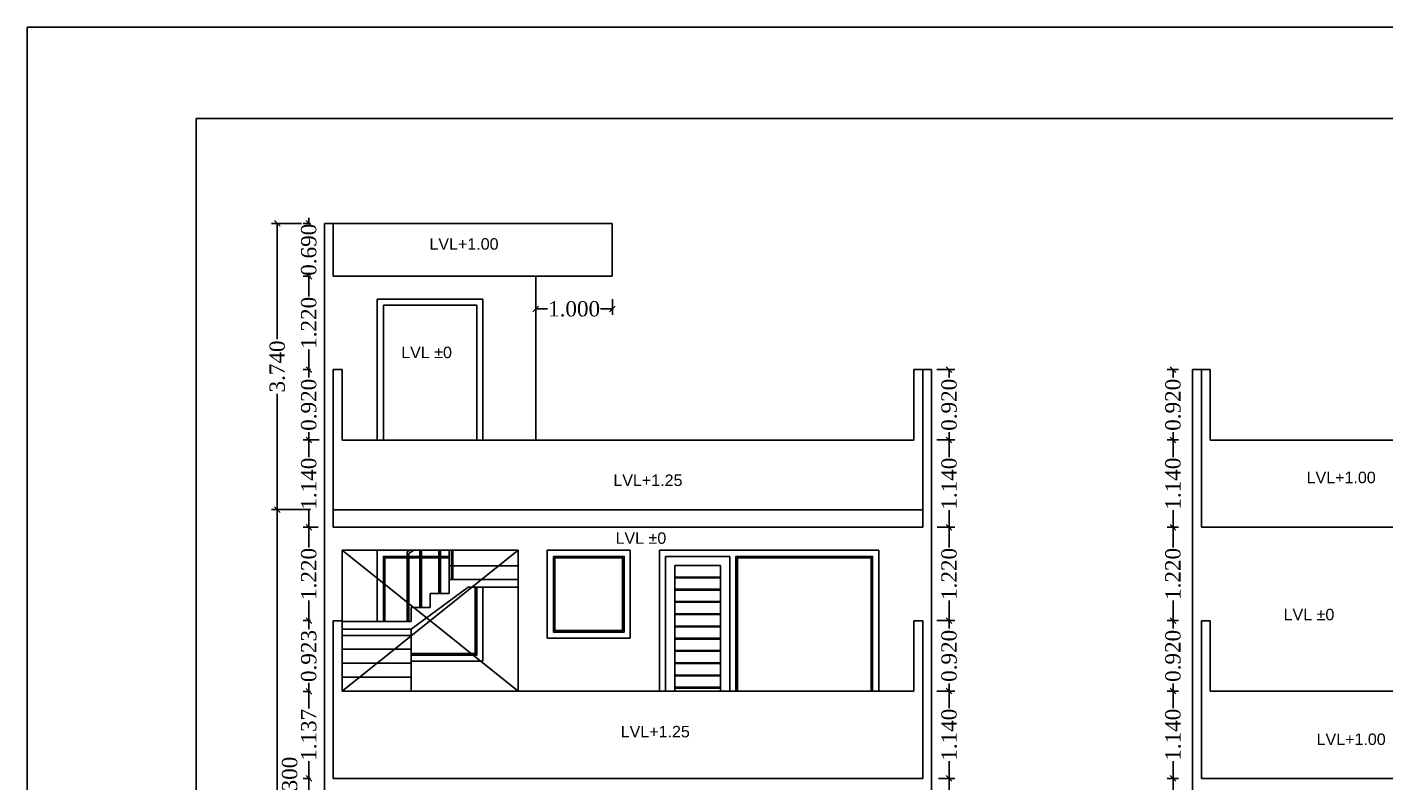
# Model space of a CAD drawing. Header units: metres. Extents: x 188.8 to 259.2, y 208.2 to 248.7.
# Drawn here: x 208.73 to 226.48, y 238.78 to 248.66 of the extents above; entities that cross this region are included whole.
import ezdxf

# ---------------------------------------------------------------- set-up
doc = ezdxf.new("R2010")
doc.units = ezdxf.units.M
doc.header["$LTSCALE"] = 2
doc.header["$MEASUREMENT"] = 0
doc.layers.add('_Building', color=52, linetype='Continuous')
doc.layers.add('_Elevation', color=44, linetype='Continuous')
doc.styles.add('DRAWING', font='times.ttf', dxfattribs={"height": 0.2})
doc.styles.get("Standard").update_dxf_attribs({"font": 'arial.ttf'})
doc.dimstyles.new('DRAWING', dxfattribs={"dimtxt": 0.2, "dimasz": 0.076, "dimexe": 0.076, "dimexo": 0.3, "dimgap": 0.037, "dimtad": 0, "dimdec": 3, "dimzin": 0, "dimdsep": 46, "dimtxsty": 'DRAWING', "dimblk": 'ARCHTICK', "dimtsz": 0.037, "dimcen": 0.09, "dimclre": 256, "dimclrt": 256, "dimadec": 0, "dimazin": 0, "dimtfac": 1, "dimtdec": 3, "dimtix": 1, "dimtofl": 0, "dimtmove": 2, "dimatfit": 3, "dimfxl": 1, "dimtolj": 1, "dimtzin": 0, "dimarcsym": 0})

# ---------------------------------------------------------------- blocks, each defined once
blk = doc.blocks.new('*D2')
at = {"layer": '_Elevation', "linetype": 'ByBlock', "lineweight": -2, "ltscale": 0.01}
for p, q in [((212.43, 246.093), (212.334, 246.093)), ((212.43, 245.403), (212.334, 245.403))]:
    blk.add_line(p, q, dxfattribs=at)
at = {"layer": '_Elevation', "color": 0, "linetype": 'ByBlock', "lineweight": -2, "ltscale": 0.01}
for p, q in [((212.373, 246.13), (212.447, 246.056)), ((212.41, 246.093), (212.41, 246.167)), ((212.447, 245.366), (212.373, 245.44)), ((212.41, 245.403), (212.41, 245.329))]:
    blk.add_line(p, q, dxfattribs=at)
at = {"layer": 'Defpoints', "color": 0, "ltscale": 0.01}
for p in [(212.73, 246.093), (212.41, 245.403), (212.73, 245.403)]:
    blk.add_point(p, dxfattribs=at)
at = {"layer": '_Elevation', "ltscale": 0.01, "insert": (212.41, 245.748), "char_height": 0.2, "attachment_point": 5, "rotation": 90, "style": 'DRAWING'}
blk.add_mtext('\\A1;0.690', dxfattribs=at)
blk = doc.blocks.new('_ArchTick')
blk = doc.blocks.new('*D3')
at = {"layer": '_Elevation', "linetype": 'ByBlock', "lineweight": -2, "ltscale": 0.01}
for p, q in [((212.43, 245.403), (212.334, 245.403)), ((212.43, 244.183), (212.334, 244.183))]:
    blk.add_line(p, q, dxfattribs=at)
at = {"layer": '_Elevation', "color": 0, "linetype": 'ByBlock', "lineweight": -2, "ltscale": 0.01}
for p, q in [((212.447, 245.366), (212.373, 245.44)), ((212.41, 245.403), (212.41, 245.139)), ((212.41, 244.183), (212.41, 244.446)), ((212.373, 244.22), (212.447, 244.146))]:
    blk.add_line(p, q, dxfattribs=at)
at = {"layer": 'Defpoints', "color": 0, "ltscale": 0.01}
for p in [(212.73, 245.403), (212.41, 244.183), (212.73, 244.183)]:
    blk.add_point(p, dxfattribs=at)
at = {"layer": '_Elevation', "ltscale": 0.01, "insert": (212.41, 244.793), "char_height": 0.2, "attachment_point": 5, "rotation": 90, "style": 'DRAWING'}
blk.add_mtext('\\A1;1.220', dxfattribs=at)
blk = doc.blocks.new('*D4')
at = {"layer": '_Elevation', "linetype": 'ByBlock', "lineweight": -2, "ltscale": 0.01}
for p, q in [((212.43, 244.183), (212.334, 244.183)), ((212.545, 243.263), (212.334, 243.263))]:
    blk.add_line(p, q, dxfattribs=at)
at = {"layer": '_Elevation', "color": 0, "linetype": 'ByBlock', "lineweight": -2, "ltscale": 0.01}
for p, q in [((212.447, 244.146), (212.373, 244.22)), ((212.41, 244.183), (212.41, 244.081)), ((212.41, 243.263), (212.41, 243.364)), ((212.373, 243.3), (212.447, 243.226))]:
    blk.add_line(p, q, dxfattribs=at)
at = {"layer": 'Defpoints', "color": 0, "ltscale": 0.01}
for p in [(212.73, 244.183), (212.41, 243.263), (212.845, 243.263)]:
    blk.add_point(p, dxfattribs=at)
at = {"layer": '_Elevation', "ltscale": 0.01, "insert": (212.41, 243.723), "char_height": 0.2, "attachment_point": 5, "rotation": 90, "style": 'DRAWING'}
blk.add_mtext('\\A1;0.920', dxfattribs=at)
blk = doc.blocks.new('*D5')
at = {"layer": '_Elevation', "linetype": 'ByBlock', "lineweight": -2, "ltscale": 0.01}
for p, q in [((212.545, 243.263), (212.334, 243.263)), ((212.53, 242.123), (212.334, 242.123))]:
    blk.add_line(p, q, dxfattribs=at)
at = {"layer": '_Elevation', "color": 0, "linetype": 'ByBlock', "lineweight": -2, "ltscale": 0.01}
for p, q in [((212.447, 243.226), (212.373, 243.3)), ((212.41, 243.263), (212.41, 243.039)), ((212.41, 242.123), (212.41, 242.346)), ((212.373, 242.16), (212.447, 242.086))]:
    blk.add_line(p, q, dxfattribs=at)
at = {"layer": 'Defpoints', "color": 0, "ltscale": 0.01}
for p in [(212.845, 243.263), (212.41, 242.123), (212.83, 242.123)]:
    blk.add_point(p, dxfattribs=at)
at = {"layer": '_Elevation', "ltscale": 0.01, "insert": (212.41, 242.693), "char_height": 0.2, "attachment_point": 5, "rotation": 90, "style": 'DRAWING'}
blk.add_mtext('\\A1;1.140', dxfattribs=at)
blk = doc.blocks.new('*D6')
at = {"layer": '_Elevation', "linetype": 'ByBlock', "lineweight": -2, "ltscale": 0.01}
for p, q in [((212.53, 242.123), (212.334, 242.123)), ((212.43, 240.903), (212.334, 240.903))]:
    blk.add_line(p, q, dxfattribs=at)
at = {"layer": '_Elevation', "color": 0, "linetype": 'ByBlock', "lineweight": -2, "ltscale": 0.01}
for p, q in [((212.447, 242.086), (212.373, 242.16)), ((212.41, 242.123), (212.41, 241.859)), ((212.41, 240.903), (212.41, 241.166)), ((212.373, 240.94), (212.447, 240.866))]:
    blk.add_line(p, q, dxfattribs=at)
at = {"layer": 'Defpoints', "color": 0, "ltscale": 0.01}
for p in [(212.83, 242.123), (212.41, 240.903), (212.73, 240.903)]:
    blk.add_point(p, dxfattribs=at)
at = {"layer": '_Elevation', "ltscale": 0.01, "insert": (212.41, 241.513), "char_height": 0.2, "attachment_point": 5, "rotation": 90, "style": 'DRAWING'}
blk.add_mtext('\\A1;1.220', dxfattribs=at)
blk = doc.blocks.new('*D7')
at = {"layer": '_Elevation', "linetype": 'ByBlock', "lineweight": -2, "ltscale": 0.01}
for p, q in [((212.43, 240.903), (212.334, 240.903)), ((212.43, 239.979), (212.334, 239.979))]:
    blk.add_line(p, q, dxfattribs=at)
at = {"layer": '_Elevation', "color": 0, "linetype": 'ByBlock', "lineweight": -2, "ltscale": 0.01}
for p, q in [((212.447, 240.866), (212.373, 240.94)), ((212.41, 240.903), (212.41, 240.793)), ((212.373, 240.016), (212.447, 239.942)), ((212.41, 239.979), (212.41, 240.089))]:
    blk.add_line(p, q, dxfattribs=at)
at = {"layer": 'Defpoints', "color": 0, "ltscale": 0.01}
for p in [(212.73, 240.903), (212.41, 239.979), (212.73, 239.979)]:
    blk.add_point(p, dxfattribs=at)
at = {"layer": '_Elevation', "ltscale": 0.01, "insert": (212.41, 240.441), "char_height": 0.2, "attachment_point": 5, "rotation": 90, "style": 'DRAWING'}
blk.add_mtext('\\A1;0.923', dxfattribs=at)
blk = doc.blocks.new('*D8')
at = {"layer": '_Elevation', "linetype": 'ByBlock', "lineweight": -2, "ltscale": 0.01}
for p, q in [((212.43, 239.979), (212.334, 239.979)), ((212.43, 238.843), (212.334, 238.843))]:
    blk.add_line(p, q, dxfattribs=at)
at = {"layer": '_Elevation', "color": 0, "linetype": 'ByBlock', "lineweight": -2, "ltscale": 0.01}
for p, q in [((212.447, 239.942), (212.373, 240.016)), ((212.41, 239.979), (212.41, 239.756)), ((212.41, 238.843), (212.41, 239.066)), ((212.373, 238.88), (212.447, 238.806))]:
    blk.add_line(p, q, dxfattribs=at)
at = {"layer": 'Defpoints', "color": 0, "ltscale": 0.01}
for p in [(212.73, 239.979), (212.41, 238.843), (212.73, 238.843)]:
    blk.add_point(p, dxfattribs=at)
at = {"layer": '_Elevation', "ltscale": 0.01, "insert": (212.41, 239.411), "char_height": 0.2, "attachment_point": 5, "rotation": 90, "style": 'DRAWING'}
blk.add_mtext('\\A1;1.137', dxfattribs=at)
blk = doc.blocks.new('*D9')
at = {"layer": '_Elevation', "linetype": 'ByBlock', "lineweight": -2, "ltscale": 0.01}
for p, q in [((212.43, 238.843), (212.334, 238.843)), ((212.545, 238.543), (212.334, 238.543))]:
    blk.add_line(p, q, dxfattribs=at)
at = {"layer": '_Elevation', "color": 0, "linetype": 'ByBlock', "lineweight": -2, "ltscale": 0.01}
for p, q in [((212.447, 238.806), (212.373, 238.88)), ((212.41, 238.843), (212.41, 238.543)), ((212.373, 238.58), (212.447, 238.506))]:
    blk.add_line(p, q, dxfattribs=at)
at = {"layer": 'Defpoints', "color": 0, "ltscale": 0.01}
for p in [(212.73, 238.843), (212.41, 238.543), (212.845, 238.543)]:
    blk.add_point(p, dxfattribs=at)
at = {"layer": '_Elevation', "ltscale": 0.01, "insert": (212.161, 238.786), "char_height": 0.2, "attachment_point": 5, "rotation": 90, "style": 'DRAWING'}
blk.add_mtext('\\A1;0.300', dxfattribs=at)
blk = doc.blocks.new('*D15')
at = {"layer": '_Elevation', "linetype": 'ByBlock', "lineweight": -2, "ltscale": 0.01}
for p, q in [((220.615, 244.183), (220.851, 244.183)), ((220.615, 243.263), (220.851, 243.263))]:
    blk.add_line(p, q, dxfattribs=at)
at = {"layer": '_Elevation', "color": 0, "linetype": 'ByBlock', "lineweight": -2, "ltscale": 0.01}
for p, q in [((220.812, 244.146), (220.738, 244.22)), ((220.775, 244.183), (220.775, 244.081)), ((220.775, 243.263), (220.775, 243.364)), ((220.738, 243.3), (220.812, 243.226))]:
    blk.add_line(p, q, dxfattribs=at)
at = {"layer": 'Defpoints', "color": 0, "ltscale": 0.01}
for p in [(220.315, 244.183), (220.315, 243.263), (220.775, 243.263)]:
    blk.add_point(p, dxfattribs=at)
at = {"layer": '_Elevation', "ltscale": 0.01, "insert": (220.775, 243.723), "char_height": 0.2, "attachment_point": 5, "rotation": 90, "style": 'DRAWING'}
blk.add_mtext('\\A1;0.920', dxfattribs=at)
blk = doc.blocks.new('*D16')
at = {"layer": '_Elevation', "linetype": 'ByBlock', "lineweight": -2, "ltscale": 0.01}
for p, q in [((220.615, 243.263), (220.851, 243.263)), ((220.618, 242.123), (220.851, 242.123))]:
    blk.add_line(p, q, dxfattribs=at)
at = {"layer": '_Elevation', "color": 0, "linetype": 'ByBlock', "lineweight": -2, "ltscale": 0.01}
for p, q in [((220.812, 243.226), (220.738, 243.3)), ((220.775, 243.263), (220.775, 243.039)), ((220.775, 242.123), (220.775, 242.346)), ((220.738, 242.16), (220.812, 242.086))]:
    blk.add_line(p, q, dxfattribs=at)
at = {"layer": 'Defpoints', "color": 0, "ltscale": 0.01}
for p in [(220.315, 243.263), (220.318, 242.123), (220.775, 242.123)]:
    blk.add_point(p, dxfattribs=at)
at = {"layer": '_Elevation', "ltscale": 0.01, "insert": (220.775, 242.693), "char_height": 0.2, "attachment_point": 5, "rotation": 90, "style": 'DRAWING'}
blk.add_mtext('\\A1;1.140', dxfattribs=at)
blk = doc.blocks.new('*D17')
at = {"layer": '_Elevation', "linetype": 'ByBlock', "lineweight": -2, "ltscale": 0.01}
for p, q in [((220.618, 242.123), (220.851, 242.123)), ((220.615, 240.903), (220.851, 240.903))]:
    blk.add_line(p, q, dxfattribs=at)
at = {"layer": '_Elevation', "color": 0, "linetype": 'ByBlock', "lineweight": -2, "ltscale": 0.01}
for p, q in [((220.812, 242.086), (220.738, 242.16)), ((220.775, 242.123), (220.775, 241.859)), ((220.775, 240.903), (220.775, 241.166)), ((220.738, 240.94), (220.812, 240.866))]:
    blk.add_line(p, q, dxfattribs=at)
at = {"layer": 'Defpoints', "color": 0, "ltscale": 0.01}
for p in [(220.318, 242.123), (220.315, 240.903), (220.775, 240.903)]:
    blk.add_point(p, dxfattribs=at)
at = {"layer": '_Elevation', "ltscale": 0.01, "insert": (220.775, 241.513), "char_height": 0.2, "attachment_point": 5, "rotation": 90, "style": 'DRAWING'}
blk.add_mtext('\\A1;1.220', dxfattribs=at)
blk = doc.blocks.new('*D18')
at = {"layer": '_Elevation', "linetype": 'ByBlock', "lineweight": -2, "ltscale": 0.01}
for p, q in [((220.615, 240.903), (220.851, 240.903)), ((220.615, 239.983), (220.851, 239.983))]:
    blk.add_line(p, q, dxfattribs=at)
at = {"layer": '_Elevation', "color": 0, "linetype": 'ByBlock', "lineweight": -2, "ltscale": 0.01}
for p, q in [((220.812, 240.866), (220.738, 240.94)), ((220.775, 240.903), (220.775, 240.801)), ((220.738, 240.02), (220.812, 239.946)), ((220.775, 239.983), (220.775, 240.084))]:
    blk.add_line(p, q, dxfattribs=at)
at = {"layer": 'Defpoints', "color": 0, "ltscale": 0.01}
for p in [(220.315, 240.903), (220.315, 239.983), (220.775, 239.983)]:
    blk.add_point(p, dxfattribs=at)
at = {"layer": '_Elevation', "ltscale": 0.01, "insert": (220.775, 240.443), "char_height": 0.2, "attachment_point": 5, "rotation": 90, "style": 'DRAWING'}
blk.add_mtext('\\A1;0.920', dxfattribs=at)
blk = doc.blocks.new('*D19')
at = {"layer": '_Elevation', "linetype": 'ByBlock', "lineweight": -2, "ltscale": 0.01}
for p, q in [((220.615, 239.983), (220.851, 239.983)), ((220.634, 238.843), (220.851, 238.843))]:
    blk.add_line(p, q, dxfattribs=at)
at = {"layer": '_Elevation', "color": 0, "linetype": 'ByBlock', "lineweight": -2, "ltscale": 0.01}
for p, q in [((220.812, 239.946), (220.738, 240.02)), ((220.775, 239.983), (220.775, 239.759)), ((220.775, 238.843), (220.775, 239.066)), ((220.738, 238.88), (220.812, 238.806))]:
    blk.add_line(p, q, dxfattribs=at)
at = {"layer": 'Defpoints', "color": 0, "ltscale": 0.01}
for p in [(220.315, 239.983), (220.334, 238.843), (220.775, 238.843)]:
    blk.add_point(p, dxfattribs=at)
at = {"layer": '_Elevation', "ltscale": 0.01, "insert": (220.775, 239.413), "char_height": 0.2, "attachment_point": 5, "rotation": 90, "style": 'DRAWING'}
blk.add_mtext('\\A1;1.140', dxfattribs=at)
blk = doc.blocks.new('*D20')
at = {"layer": '_Elevation', "linetype": 'ByBlock', "lineweight": -2, "ltscale": 0.01}
for p, q in [((220.634, 238.843), (220.851, 238.843)), ((220.615, 237.623), (220.851, 237.623))]:
    blk.add_line(p, q, dxfattribs=at)
at = {"layer": '_Elevation', "color": 0, "linetype": 'ByBlock', "lineweight": -2, "ltscale": 0.01}
for p, q in [((220.812, 238.806), (220.738, 238.88)), ((220.775, 238.843), (220.775, 238.579)), ((220.775, 237.623), (220.775, 237.886)), ((220.738, 237.66), (220.812, 237.586))]:
    blk.add_line(p, q, dxfattribs=at)
at = {"layer": 'Defpoints', "color": 0, "ltscale": 0.01}
for p in [(220.334, 238.843), (220.315, 237.623), (220.775, 237.623)]:
    blk.add_point(p, dxfattribs=at)
at = {"layer": '_Elevation', "ltscale": 0.01, "insert": (220.775, 238.233), "char_height": 0.2, "attachment_point": 5, "rotation": 90, "style": 'DRAWING'}
blk.add_mtext('\\A1;1.220', dxfattribs=at)
blk = doc.blocks.new('*D25')
at = {"layer": '_Elevation', "color": 0, "linetype": 'ByBlock', "lineweight": -2, "ltscale": 0.01}
for p, q in [((215.412, 245.012), (215.338, 244.938)), ((215.375, 244.975), (215.528, 244.975)), ((216.375, 244.975), (216.221, 244.975)), ((216.338, 244.938), (216.412, 245.012))]:
    blk.add_line(p, q, dxfattribs=at)
at = {"layer": '_Elevation', "linetype": 'ByBlock', "lineweight": -2, "ltscale": 0.01}
for p, q in [((215.375, 245.103), (215.375, 244.899)), ((216.375, 245.103), (216.375, 244.899))]:
    blk.add_line(p, q, dxfattribs=at)
at = {"layer": 'Defpoints', "color": 0, "ltscale": 0.01}
for p in [(215.375, 245.403), (216.375, 245.403), (216.375, 244.975)]:
    blk.add_point(p, dxfattribs=at)
at = {"layer": '_Elevation', "ltscale": 0.01, "insert": (215.875, 244.975), "char_height": 0.2, "attachment_point": 5, "style": 'DRAWING'}
blk.add_mtext('\\A1;1.000', dxfattribs=at)
blk = doc.blocks.new('*D39')
at = {"layer": '_Elevation', "linetype": 'ByBlock', "lineweight": -2, "ltscale": 0.01}
for p, q in [((223.769, 244.183), (223.624, 244.183)), ((223.769, 243.263), (223.624, 243.263))]:
    blk.add_line(p, q, dxfattribs=at)
at = {"layer": '_Elevation', "color": 0, "linetype": 'ByBlock', "lineweight": -2, "ltscale": 0.01}
for p, q in [((223.737, 244.146), (223.663, 244.22)), ((223.7, 244.183), (223.7, 244.081)), ((223.7, 243.263), (223.7, 243.364)), ((223.663, 243.3), (223.737, 243.226))]:
    blk.add_line(p, q, dxfattribs=at)
at = {"layer": 'Defpoints', "color": 0, "ltscale": 0.01}
for p in [(224.069, 244.183), (223.7, 243.263), (224.069, 243.263)]:
    blk.add_point(p, dxfattribs=at)
at = {"layer": '_Elevation', "ltscale": 0.01, "insert": (223.7, 243.723), "char_height": 0.2, "attachment_point": 5, "rotation": 90, "style": 'DRAWING'}
blk.add_mtext('\\A1;0.920', dxfattribs=at)
blk = doc.blocks.new('*D40')
at = {"layer": '_Elevation', "linetype": 'ByBlock', "lineweight": -2, "ltscale": 0.01}
for p, q in [((223.769, 243.263), (223.624, 243.263)), ((223.769, 242.123), (223.624, 242.123))]:
    blk.add_line(p, q, dxfattribs=at)
at = {"layer": '_Elevation', "color": 0, "linetype": 'ByBlock', "lineweight": -2, "ltscale": 0.01}
for p, q in [((223.737, 243.226), (223.663, 243.3)), ((223.7, 243.263), (223.7, 243.039)), ((223.7, 242.123), (223.7, 242.346)), ((223.663, 242.16), (223.737, 242.086))]:
    blk.add_line(p, q, dxfattribs=at)
at = {"layer": 'Defpoints', "color": 0, "ltscale": 0.01}
for p in [(224.069, 243.263), (223.7, 242.123), (224.069, 242.123)]:
    blk.add_point(p, dxfattribs=at)
at = {"layer": '_Elevation', "ltscale": 0.01, "insert": (223.7, 242.693), "char_height": 0.2, "attachment_point": 5, "rotation": 90, "style": 'DRAWING'}
blk.add_mtext('\\A1;1.140', dxfattribs=at)
blk = doc.blocks.new('*D41')
at = {"layer": '_Elevation', "linetype": 'ByBlock', "lineweight": -2, "ltscale": 0.01}
for p, q in [((223.769, 242.123), (223.624, 242.123)), ((223.769, 240.903), (223.624, 240.903))]:
    blk.add_line(p, q, dxfattribs=at)
at = {"layer": '_Elevation', "color": 0, "linetype": 'ByBlock', "lineweight": -2, "ltscale": 0.01}
for p, q in [((223.737, 242.086), (223.663, 242.16)), ((223.7, 242.123), (223.7, 241.859)), ((223.7, 240.903), (223.7, 241.166)), ((223.663, 240.94), (223.737, 240.866))]:
    blk.add_line(p, q, dxfattribs=at)
at = {"layer": 'Defpoints', "color": 0, "ltscale": 0.01}
for p in [(224.069, 242.123), (223.7, 240.903), (224.069, 240.903)]:
    blk.add_point(p, dxfattribs=at)
at = {"layer": '_Elevation', "ltscale": 0.01, "insert": (223.7, 241.513), "char_height": 0.2, "attachment_point": 5, "rotation": 90, "style": 'DRAWING'}
blk.add_mtext('\\A1;1.220', dxfattribs=at)
blk = doc.blocks.new('*D42')
at = {"layer": '_Elevation', "linetype": 'ByBlock', "lineweight": -2, "ltscale": 0.01}
for p, q in [((223.769, 240.903), (223.624, 240.903)), ((223.769, 239.983), (223.624, 239.983))]:
    blk.add_line(p, q, dxfattribs=at)
at = {"layer": '_Elevation', "color": 0, "linetype": 'ByBlock', "lineweight": -2, "ltscale": 0.01}
for p, q in [((223.737, 240.866), (223.663, 240.94)), ((223.7, 240.903), (223.7, 240.801)), ((223.663, 240.02), (223.737, 239.946)), ((223.7, 239.983), (223.7, 240.084))]:
    blk.add_line(p, q, dxfattribs=at)
at = {"layer": 'Defpoints', "color": 0, "ltscale": 0.01}
for p in [(224.069, 240.903), (223.7, 239.983), (224.069, 239.983)]:
    blk.add_point(p, dxfattribs=at)
at = {"layer": '_Elevation', "ltscale": 0.01, "insert": (223.7, 240.443), "char_height": 0.2, "attachment_point": 5, "rotation": 90, "style": 'DRAWING'}
blk.add_mtext('\\A1;0.920', dxfattribs=at)
blk = doc.blocks.new('*D43')
at = {"layer": '_Elevation', "linetype": 'ByBlock', "lineweight": -2, "ltscale": 0.01}
for p, q in [((223.769, 239.983), (223.624, 239.983)), ((223.769, 238.843), (223.624, 238.843))]:
    blk.add_line(p, q, dxfattribs=at)
at = {"layer": '_Elevation', "color": 0, "linetype": 'ByBlock', "lineweight": -2, "ltscale": 0.01}
for p, q in [((223.737, 239.946), (223.663, 240.02)), ((223.7, 239.983), (223.7, 239.759)), ((223.7, 238.843), (223.7, 239.066)), ((223.663, 238.88), (223.737, 238.806))]:
    blk.add_line(p, q, dxfattribs=at)
at = {"layer": 'Defpoints', "color": 0, "ltscale": 0.01}
for p in [(224.069, 239.983), (223.7, 238.843), (224.069, 238.843)]:
    blk.add_point(p, dxfattribs=at)
at = {"layer": '_Elevation', "ltscale": 0.01, "insert": (223.7, 239.413), "char_height": 0.2, "attachment_point": 5, "rotation": 90, "style": 'DRAWING'}
blk.add_mtext('\\A1;1.140', dxfattribs=at)
blk = doc.blocks.new('*D44')
at = {"layer": '_Elevation', "linetype": 'ByBlock', "lineweight": -2, "ltscale": 0.01}
for p, q in [((223.769, 238.843), (223.624, 238.843)), ((223.769, 237.623), (223.624, 237.623))]:
    blk.add_line(p, q, dxfattribs=at)
at = {"layer": '_Elevation', "color": 0, "linetype": 'ByBlock', "lineweight": -2, "ltscale": 0.01}
for p, q in [((223.737, 238.806), (223.663, 238.88)), ((223.7, 238.843), (223.7, 238.579)), ((223.7, 237.623), (223.7, 237.886)), ((223.663, 237.66), (223.737, 237.586))]:
    blk.add_line(p, q, dxfattribs=at)
at = {"layer": 'Defpoints', "color": 0, "ltscale": 0.01}
for p in [(224.069, 238.843), (223.7, 237.623), (224.069, 237.623)]:
    blk.add_point(p, dxfattribs=at)
at = {"layer": '_Elevation', "ltscale": 0.01, "insert": (223.7, 238.233), "char_height": 0.2, "attachment_point": 5, "rotation": 90, "style": 'DRAWING'}
blk.add_mtext('\\A1;1.220', dxfattribs=at)
blk = doc.blocks.new('*D49')
at = {"layer": '_Elevation', "linetype": 'ByBlock', "lineweight": -2, "ltscale": 0.01}
for p, q in [((212.43, 242.353), (211.922, 242.353)), ((212.315, 232.713), (211.922, 232.713))]:
    blk.add_line(p, q, dxfattribs=at)
at = {"layer": '_Elevation', "color": 0, "linetype": 'ByBlock', "lineweight": -2, "ltscale": 0.01}
for p, q in [((212.035, 242.316), (211.961, 242.39)), ((211.998, 242.353), (211.998, 237.891)), ((211.998, 232.713), (211.998, 237.175)), ((211.961, 232.75), (212.035, 232.676))]:
    blk.add_line(p, q, dxfattribs=at)
at = {"layer": 'Defpoints', "color": 0, "ltscale": 0.01}
for p in [(212.73, 242.353), (211.998, 232.713), (212.615, 232.713)]:
    blk.add_point(p, dxfattribs=at)
at = {"layer": '_Elevation', "ltscale": 0.01, "insert": (211.998, 237.533), "char_height": 0.2, "attachment_point": 5, "rotation": 90, "style": 'DRAWING'}
blk.add_mtext('\\A1;9.640', dxfattribs=at)
blk = doc.blocks.new('*D50')
at = {"layer": '_Elevation', "linetype": 'ByBlock', "lineweight": -2, "ltscale": 0.01}
for p, q in [((212.315, 246.093), (211.922, 246.093)), ((212.43, 242.353), (211.922, 242.353))]:
    blk.add_line(p, q, dxfattribs=at)
at = {"layer": '_Elevation', "color": 0, "linetype": 'ByBlock', "lineweight": -2, "ltscale": 0.01}
for p, q in [((212.035, 246.056), (211.961, 246.13)), ((211.998, 246.093), (211.998, 244.581)), ((211.998, 242.353), (211.998, 243.865)), ((211.961, 242.39), (212.035, 242.316))]:
    blk.add_line(p, q, dxfattribs=at)
at = {"layer": 'Defpoints', "color": 0, "ltscale": 0.01}
for p in [(211.998, 246.093), (212.615, 246.093), (212.73, 242.353)]:
    blk.add_point(p, dxfattribs=at)
at = {"layer": '_Elevation', "ltscale": 0.01, "insert": (211.998, 244.223), "char_height": 0.2, "attachment_point": 5, "rotation": 90, "style": 'DRAWING'}
blk.add_mtext('\\A1;3.740', dxfattribs=at)

msp = doc.modelspace()

# ---------------------------------------------------------------- linework, layer by layer
at = {"layer": '_Building', "ltscale": 0.01}
msp.add_lwpolyline([(208.7304, 248.6557), (259.2437, 248.6557), (259.2437, 208.4683), (208.7304, 208.4683)], close=True, dxfattribs=at)
at = {"layer": '_Elevation', "ltscale": 0.01}
for p, q in [((212.6148, 232.7128), (212.6148, 246.0928)), ((212.6148, 246.0928), (216.3748, 246.0928)), ((212.7298, 245.4028), (212.7298, 246.0928)), ((216.3748, 245.4028), (216.3748, 246.0928)), ((212.7298, 245.4028), (216.3748, 245.4028)), ((215.3748, 243.2628), (215.3748, 245.4028)), ((213.3048, 245.1028), (213.3048, 243.2628)), ((213.3048, 245.1028), (214.6848, 245.1028)), ((213.3848, 245.0228), (214.6048, 245.0228)), ((213.3848, 245.0228), (213.3848, 243.2628)), ((214.6048, 245.0228), (214.6048, 243.2628)), ((214.6848, 245.1028), (214.6848, 243.2628)), ((212.8448, 244.1828), (212.7298, 244.1828)), ((212.7298, 242.1228), (212.7298, 244.1828)), ((212.8448, 243.2628), (212.8448, 244.1828)), ((220.3148, 244.1828), (220.5448, 244.1828)), ((220.3148, 243.2628), (220.3148, 244.1828)), ((220.4298, 242.1228), (220.4298, 244.1828)), ((220.5448, 232.7128), (220.5448, 244.1828)), ((223.9545, 232.7128), (223.9545, 244.1828)), ((224.1845, 244.1828), (223.9545, 244.1828)), ((224.0695, 242.1228), (224.0695, 244.1828)), ((224.1845, 243.2628), (224.1845, 244.1828)), ((212.8448, 243.2628), (220.3148, 243.2628)), ((231.6545, 243.2628), (224.1845, 243.2628)), ((212.7298, 242.3528), (220.4298, 242.3528)), ((212.7298, 242.1228), (220.4298, 242.1228)), ((231.7695, 242.1228), (224.0695, 242.1228)), ((215.1448, 241.8228), (212.8448, 241.8228)), ((212.8448, 240.9028), (212.8448, 241.8228)), ((212.8448, 241.8228), (215.1448, 239.9828)), ((215.1448, 241.8228), (212.8448, 239.9828)), ((214.2448, 241.8228), (213.3048, 241.8228)), ((213.3048, 240.8928), (213.3048, 241.8228)), ((213.6967, 241.8028), (213.7279, 241.8228)), ((213.6967, 240.8928), (213.6967, 241.8028)), ((213.7167, 241.78), (213.7836, 241.8228)), ((213.7167, 240.8928), (213.7167, 241.78)), ((213.8598, 241.0748), (213.8598, 241.8228)), ((213.8798, 241.0748), (213.8798, 241.8228)), ((214.1098, 241.2568), (214.1098, 241.8228)), ((214.1298, 241.2568), (214.1298, 241.8228)), ((214.2448, 241.8228), (214.2448, 241.2568)), ((214.272, 241.4388), (214.272, 241.8228)), ((214.292, 241.4388), (214.292, 241.8228)), ((215.1448, 241.8228), (215.1448, 239.9828)), ((216.6098, 241.8228), (215.5248, 241.8228)), ((215.5248, 240.6728), (215.5248, 241.8228)), ((216.6098, 241.8228), (216.6098, 240.6728)), ((216.9898, 239.9828), (216.9898, 241.8228)), ((219.8548, 241.8228), (216.9898, 241.8228)), ((219.8548, 241.8228), (219.8548, 239.9828)), ((213.6967, 241.7428), (213.3848, 241.7428)), ((213.8598, 241.7428), (213.7167, 241.7428)), ((214.1098, 241.7428), (213.8798, 241.7428)), ((214.2448, 241.7428), (214.1298, 241.7428)), ((214.2448, 241.6208), (215.1448, 241.6208)), ((216.5298, 241.7428), (215.6048, 241.7428)), ((216.5298, 241.7428), (216.5298, 240.7528)), ((217.0698, 239.9828), (217.0698, 241.7428)), ((217.9098, 241.7428), (217.0698, 241.7428)), ((217.7898, 241.6228), (217.1898, 241.6228)), ((217.1898, 239.9828), (217.1898, 241.6228)), ((217.7898, 239.9828), (217.7898, 241.6228)), ((217.9098, 239.9828), (217.9098, 241.7428)), ((217.9898, 239.9828), (217.9898, 241.7428)), ((219.7748, 241.7428), (217.9898, 241.7428)), ((219.7748, 241.7428), (219.7748, 239.9828)), ((214.2448, 241.4388), (215.1448, 241.4388)), ((217.7898, 241.4728), (217.1898, 241.4728)), ((217.7898, 241.4628), (217.1898, 241.4628)), ((213.7448, 240.7928), (214.4909, 241.3388)), ((213.9948, 241.2568), (213.9948, 241.0748)), ((213.9948, 241.2568), (214.2448, 241.2568)), ((214.4909, 241.3388), (215.1448, 241.3388)), ((214.6048, 241.3388), (214.6048, 240.4528)), ((214.6848, 241.3388), (214.6848, 240.3728)), ((217.7898, 241.3128), (217.1898, 241.3128)), ((217.7898, 241.3028), (217.1898, 241.3028)), ((213.7448, 241.0748), (213.7448, 240.8928)), ((213.7448, 241.0748), (213.9948, 241.0748)), ((217.7898, 241.1528), (217.1898, 241.1528)), ((217.7898, 241.1428), (217.1898, 241.1428)), ((212.8448, 240.9028), (212.7298, 240.9028)), ((212.7298, 238.8428), (212.7298, 240.9028)), ((212.8448, 239.9828), (212.8448, 240.9028)), ((212.8448, 239.9828), (212.8448, 240.9028)), ((212.8448, 240.8928), (213.7448, 240.8928)), ((217.7898, 240.9928), (217.1898, 240.9928)), ((217.7898, 240.9828), (217.1898, 240.9828)), ((220.3148, 240.9028), (220.4298, 240.9028)), ((220.3148, 239.9828), (220.3148, 240.9028)), ((220.4298, 238.8428), (220.4298, 240.9028)), ((224.1845, 240.9028), (224.0695, 240.9028)), ((224.0695, 238.8428), (224.0695, 240.9028)), ((224.1845, 239.9828), (224.1845, 240.9028)), ((212.8448, 240.7928), (213.7448, 240.7928)), ((212.8448, 240.7108), (213.7448, 240.7108)), ((213.7448, 240.7928), (213.7448, 239.9828)), ((215.6048, 240.7528), (216.5298, 240.7528)), ((217.7898, 240.8328), (217.1898, 240.8328)), ((217.7898, 240.8228), (217.1898, 240.8228)), ((212.8448, 240.5288), (213.7448, 240.5288)), ((215.5248, 240.6728), (216.6098, 240.6728)), ((217.7898, 240.6728), (217.1898, 240.6728)), ((217.7898, 240.6628), (217.1898, 240.6628)), ((217.7898, 240.5128), (217.1898, 240.5128)), ((217.7898, 240.5028), (217.1898, 240.5028)), ((212.8448, 240.3468), (213.7448, 240.3468)), ((213.7448, 240.4528), (214.6048, 240.4528)), ((213.7448, 240.3728), (214.6848, 240.3728)), ((217.7898, 240.3528), (217.1898, 240.3528)), ((217.7898, 240.3428), (217.1898, 240.3428)), ((212.8448, 240.1648), (213.7448, 240.1648)), ((217.7898, 240.1928), (217.1898, 240.1928)), ((217.7898, 240.1828), (217.1898, 240.1828)), ((212.8448, 239.9828), (220.3148, 239.9828)), ((212.8448, 239.9828), (213.7448, 239.9828)), ((217.7898, 240.0328), (217.1898, 240.0328)), ((217.7898, 240.0228), (217.1898, 240.0228)), ((231.6545, 239.9828), (224.1845, 239.9828)), ((212.7298, 238.8428), (220.4298, 238.8428)), ((231.7695, 238.8428), (224.0695, 238.8428))]:
    msp.add_line(p, q, dxfattribs=at)
for points in [[(210.9392, 247.4643), (233.3901, 247.4643), (233.3901, 231.1455), (210.9392, 231.1455)], [(215.6048, 241.7428), (216.5298, 241.7428), (216.5298, 240.7528), (215.6048, 240.7528)], [(215.6248, 241.7228), (216.5098, 241.7228), (216.5098, 240.7728), (215.6248, 240.7728)]]:
    msp.add_lwpolyline(points, close=True, dxfattribs=at)
for points in [[(213.3848, 240.8928), (213.3848, 241.7428), (213.6967, 241.7428)], [(213.4048, 240.8928), (213.4048, 241.7228), (213.6967, 241.7228)], [(213.7167, 241.7428), (213.8598, 241.7428)], [(213.7167, 241.7228), (213.8598, 241.7228)], [(213.8798, 241.7428), (214.1098, 241.7428)], [(213.8798, 241.7228), (214.1098, 241.7228)], [(214.1298, 241.7428), (214.2448, 241.7428)], [(214.1298, 241.7228), (214.2448, 241.7228)], [(217.9898, 239.9828), (217.9898, 241.7428), (219.7748, 241.7428), (219.7748, 239.9828)], [(218.0098, 239.9828), (218.0098, 241.7228), (219.7548, 241.7228), (219.7548, 239.9828)], [(214.5848, 241.3388), (214.5848, 240.4728), (213.7448, 240.4728)], [(214.6048, 241.3388), (214.6048, 240.4528), (213.7448, 240.4528)]]:
    msp.add_lwpolyline(points, dxfattribs=at)

# ---------------------------------------------------------------- texts
at = {"layer": '_Elevation', "ltscale": 0.01, "char_height": 0.15, "width": 0.9856, "attachment_point": 1}
for s, insert in [('LVL+1.00', (213.9857, 245.899)), ('LVL ±0', (213.6169, 244.4823)), ('LVL+1.25', (216.3883, 242.8124)), ('LVL+1.00', (225.4446, 242.8489)), ('LVL ±0', (216.4167, 242.0568)), ('LVL ±0', (225.1444, 241.0577)), ('LVL+1.25', (216.4844, 239.5287)), ('LVL+1.00', (225.5748, 239.429))]:
    msp.add_mtext(s, dxfattribs=dict(at, insert=insert))

# ---------------------------------------------------------------- dimensions: what is measured, and where the dimension line sits
at = {"layer": '_Elevation', "ltscale": 0.01}
for base, p1, p2, picture, middle in [((211.9976, 246.0928), (212.7298, 242.3528), (212.6148, 246.0928), '*D50', (211.9976, 244.2228)), ((212.4096, 245.4028), (212.7298, 246.0928), (212.7298, 245.4028), '*D2', (212.4096, 245.7478)), ((212.4096, 244.1828), (212.7298, 245.4028), (212.7298, 244.1828), '*D3', (212.4096, 244.7928)), ((212.4096, 243.2628), (212.7298, 244.1828), (212.8448, 243.2628), '*D4', (212.4096, 243.7228)), ((220.7749, 243.2628), (220.3148, 244.1828), (220.3148, 243.2628), '*D15', (220.7749, 243.7228)), ((223.7002, 243.2628), (224.0695, 244.1828), (224.0695, 243.2628), '*D39', (223.7002, 243.7228)), ((212.4096, 242.1228), (212.8448, 243.2628), (212.8303, 242.1228), '*D5', (212.4096, 242.6928)), ((220.7749, 242.1228), (220.3148, 243.2628), (220.3182, 242.1228), '*D16', (220.7749, 242.6928)), ((223.7002, 242.1228), (224.0695, 243.2628), (224.0695, 242.1228), '*D40', (223.7002, 242.6928)), ((211.9976, 232.7128), (212.7298, 242.3528), (212.6148, 232.7128), '*D49', (211.9976, 237.5328)), ((212.4096, 240.9028), (212.8303, 242.1228), (212.7298, 240.9028), '*D6', (212.4096, 241.5128)), ((220.7749, 240.9028), (220.3182, 242.1228), (220.3148, 240.9028), '*D17', (220.7749, 241.5128)), ((223.7002, 240.9028), (224.0695, 242.1228), (224.0695, 240.9028), '*D41', (223.7002, 241.5128)), ((212.4096, 239.9794), (212.7298, 240.9028), (212.7298, 239.9794), '*D7', (212.4096, 240.4411)), ((220.7749, 239.9828), (220.3148, 240.9028), (220.3148, 239.9828), '*D18', (220.7749, 240.4428)), ((223.7002, 239.9828), (224.0695, 240.9028), (224.0695, 239.9828), '*D42', (223.7002, 240.4428)), ((212.4096, 238.8428), (212.7298, 239.9794), (212.7298, 238.8428), '*D8', (212.4096, 239.4111)), ((220.7749, 238.8428), (220.3148, 239.9828), (220.3335, 238.8428), '*D19', (220.7749, 239.4128)), ((223.7002, 238.8428), (224.0695, 239.9828), (224.0695, 238.8428), '*D43', (223.7002, 239.4128)), ((220.7749, 237.6228), (220.3335, 238.8428), (220.3148, 237.6228), '*D20', (220.7749, 238.2328)), ((223.7002, 237.6228), (224.0695, 238.8428), (224.0695, 237.6228), '*D44', (223.7002, 238.2328))]:
    dim = msp.add_linear_dim(base=base, p1=p1, p2=p2, angle=90, dimstyle='DRAWING', dxfattribs=at)
    dim.commit()
    dim.dimension.update_dxf_attribs({"geometry": picture, "text_midpoint": middle})
dim = msp.add_linear_dim(base=(216.3748, 244.9753), p1=(215.3748, 245.4028), p2=(216.3748, 245.4028), dimstyle='DRAWING', dxfattribs=at)
dim.commit()
dim.dimension.update_dxf_attribs({"geometry": '*D25', "text_midpoint": (215.8748, 244.9753)})
dim = msp.add_linear_dim(base=(212.4096, 238.5428), p1=(212.7298, 238.8428), p2=(212.8448, 238.5428), angle=90, dimstyle='DRAWING', dxfattribs=at)
dim.commit()
dim.dimension.update_dxf_attribs({"geometry": '*D9', "text_midpoint": (212.1607, 238.7865), "dimtype": 160})

doc.saveas('drawing.dxf')
